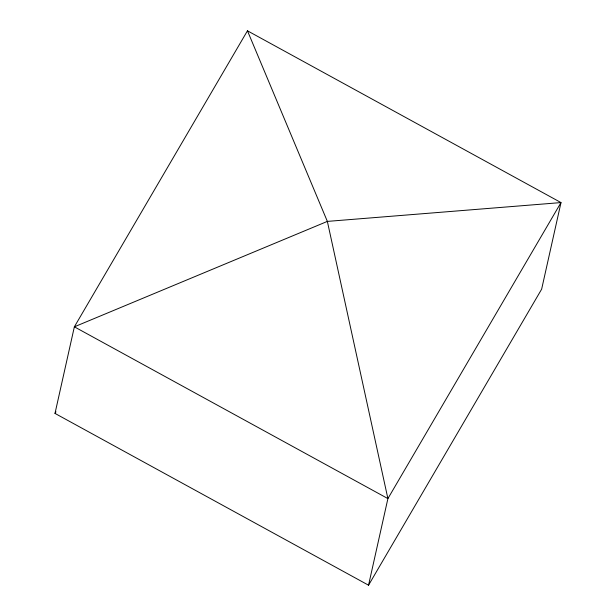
<?xml version="1.0" encoding="UTF-8"?>
<svg xmlns="http://www.w3.org/2000/svg" width="616" height="616" viewBox="0 0 616 616"><rect width="100%" height="100%" fill="white"/><g stroke="black" fill="none" stroke-linecap="round" stroke-linejoin="round"><path stroke-width="0.92" d="M55.001 413.421L74.359 326.819L247.455 30.8L560.999 202.579L541.641 289.181L368.545 585.2L55.001 413.421L55.971 411.765M368.545 585.2L387.903 498.598L560.999 202.579L327.358 221.398L74.359 326.819L387.903 498.598L327.358 221.398L247.455 30.8"/></g></svg>
